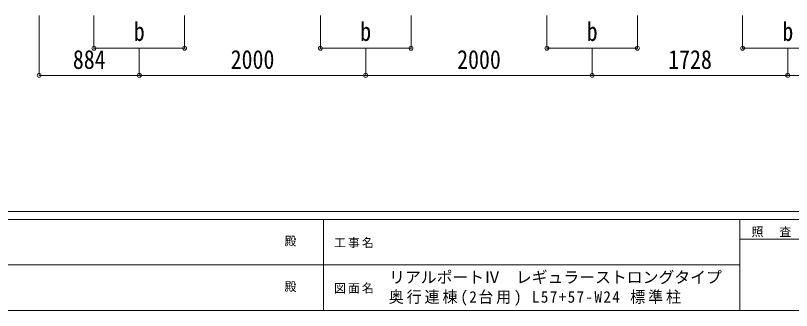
# Model space of a CAD drawing. Units: millimetres at full size, sheet at 1:35. Extents: x -9783 to 9892, y -6828 to 6752.
# Drawn here: x -3190 to 3663, y -6828 to -4220 of the extents above; entities that cross this region are included whole.
import ezdxf
from ezdxf.enums import TextEntityAlignment as Align

# ---------------------------------------------------------------- set-up
doc = ezdxf.new("R2010")
doc.units = ezdxf.units.MM
doc.header["$LTSCALE"] = 35
doc.header["$PDMODE"] = 32
doc.header["$PDSIZE"] = 35
doc.layers.add('0-A_寸法', color=6, linetype='Continuous', lineweight=9)
doc.layers.add('F-0_240', color=7, linetype='Continuous', lineweight=9)
doc.styles.add('ＭＳ ゴシック', font='')
doc.styles.get('ＭＳ ゴシック').set_extended_font_data('MS Gothic')

msp = doc.modelspace()

# ---------------------------------------------------------------- linework, layer by layer
at = {"layer": '0-A_寸法'}
for p, q in [((-2981.27, -4749.19), (-2981.27, -4220.24)), ((-2497.27, -4509.21), (-2497.27, -4220.24)), ((-1697.27, -4509.21), (-1697.27, -4220.24)), ((-497.27, -4509.21), (-497.27, -4220.24)), ((302.73, -4509.21), (302.73, -4220.24)), ((1502.73, -4509.21), (1502.73, -4220.24)), ((2302.73, -4509.21), (2302.73, -4220.24)), ((3230.73, -4509.21), (3230.73, -4220.24)), ((-2497.27, -4509.21), (-1697.27, -4509.21)), ((-2097.27, -4749.19), (-2097.27, -4509.21)), ((-497.27, -4509.21), (302.73, -4509.21)), ((-97.27, -4749.19), (-97.27, -4509.21)), ((1502.73, -4509.21), (2302.73, -4509.21)), ((1902.73, -4749.19), (1902.73, -4509.21)), ((4030.73, -4509.21), (3230.73, -4509.21)), ((3630.73, -4749.19), (3630.73, -4509.21)), ((-2981.27, -4749.19), (-2097.27, -4749.19)), ((-2097.27, -4749.19), (-97.27, -4749.19)), ((1902.73, -4749.19), (-97.27, -4749.19)), ((1902.73, -4749.19), (3630.73, -4749.19)), ((3630.73, -4749.19), (5630.73, -4749.19))]:
    msp.add_line(p, q, dxfattribs=at)
for p in [(-2497.27, -4509.21), (-1697.27, -4509.21), (-497.27, -4509.21), (302.73, -4509.21), (1502.73, -4509.21), (2302.73, -4509.21), (3230.73, -4509.21), (-2981.27, -4749.19), (-2097.27, -4749.19), (-97.27, -4749.19), (1902.73, -4749.19), (3630.73, -4749.19)]:
    msp.add_point(p, dxfattribs=at)
at = {"layer": 'F-0_240', "color": 5}
for p, q in [((-9783.03, -5953.1), (9396.97, -5953.1)), ((-9783.03, -6023.1), (6285.75, -6023.1)), ((-469.25, -6023.1), (-469.25, -6828.1)), ((3205.75, -6023.1), (3205.75, -6828.1)), ((3205.75, -6198.1), (5305.75, -6198.1)), ((-3969.25, -6425.6), (3205.75, -6425.6)), ((-9783.03, -6828.1), (9396.97, -6828.1))]:
    msp.add_line(p, q, dxfattribs=at)

# ---------------------------------------------------------------- texts
at = {"layer": '0-A_寸法', "color": 7, "style": 'ＭＳ ゴシック', "width": 0.85}
for s, p in [('b', (-2145.39, -4494.83)), ('b', (-145.39, -4494.83)), ('b', (1854.61, -4494.83)), ('b', (3582.61, -4494.83)), ('884', (-2683.64, -4742.19)), ('2000', (-1289.77, -4742.19)), ('2000', (710.23, -4742.19)), ('1728', (2574.23, -4742.19))]:
    msp.add_text(s, height=166.8, dxfattribs=at).set_placement(p, align=Align.BOTTOM_LEFT)
at = {"layer": 'F-0_240', "style": 'ＭＳ ゴシック'}
for s, height, p in [('殿', 76.98, (-814.24, -6276.85)), ('リアルポートⅣ\u3000レギュラーストロングタイプ', 102.6, (109.35, -6616.22)), ('殿', 76.98, (-814.24, -6679.35))]:
    msp.add_text(s, height=height, dxfattribs=at).set_placement(p, align=Align.BOTTOM_LEFT)
at = {"layer": 'F-0_240', "attachment_point": 7, "style": 'ＭＳ ゴシック'}
for s, insert, char_height in [('\\T1.17;照\u3000査', (3310.76, -6180.6), 76.98), ('\\T1.17;工事名', (-376.96, -6276.85), 76.98), ('\\T1.17;図面名', (-376.96, -6679.35), 76.98), ('\\T1.19;\\W0.95;奥行連棟(2台用)\\~L57+57-W24\\~標準柱', (105.77, -6786.55), 102.6)]:
    msp.add_mtext(s, dxfattribs=dict(at, insert=insert, char_height=char_height))

doc.saveas('drawing.dxf')
